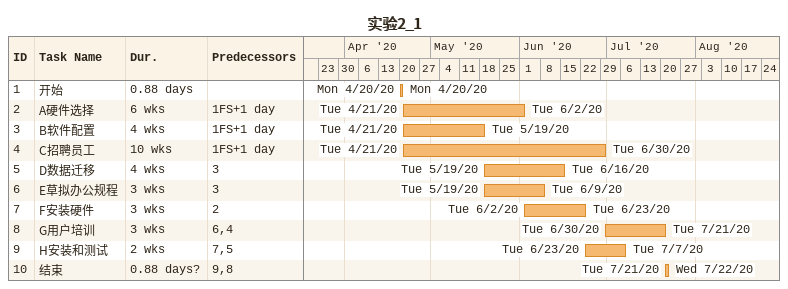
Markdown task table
实验2_1

| ID | Task | Duration | Start | Finish | Predecessors |
|---|---|---|---|---|---|
| 1 | 开始 | 0.88d | 2020-04-20 | 2020-04-20 |  |
| 2 | A硬件选择 | 6w | 2020-04-21 | 2020-06-02 | 1FS+1d |
| 3 | B软件配置 | 4w | 2020-04-21 | 2020-05-19 | 1FS+1d |
| 4 | C招聘员工 | 10w | 2020-04-21 | 2020-06-30 | 1FS+1d |
| 5 | D数据迁移 | 4w | 2020-05-19 | 2020-06-16 | 3 |
| 6 | E草拟办公规程 | 3w | 2020-05-19 | 2020-06-09 | 3 |
| 7 | F安装硬件 | 3w | 2020-06-02 | 2020-06-23 | 2 |
| 8 | G用户培训 | 3w | 2020-06-30 | 2020-07-21 | 6, 4 |
| 9 | H安装和测试 | 2w | 2020-06-23 | 2020-07-07 | 7, 5 |
| 10 | 结束 | 0.88d? | 2020-07-21 | 2020-07-22 | 9, 8 |
